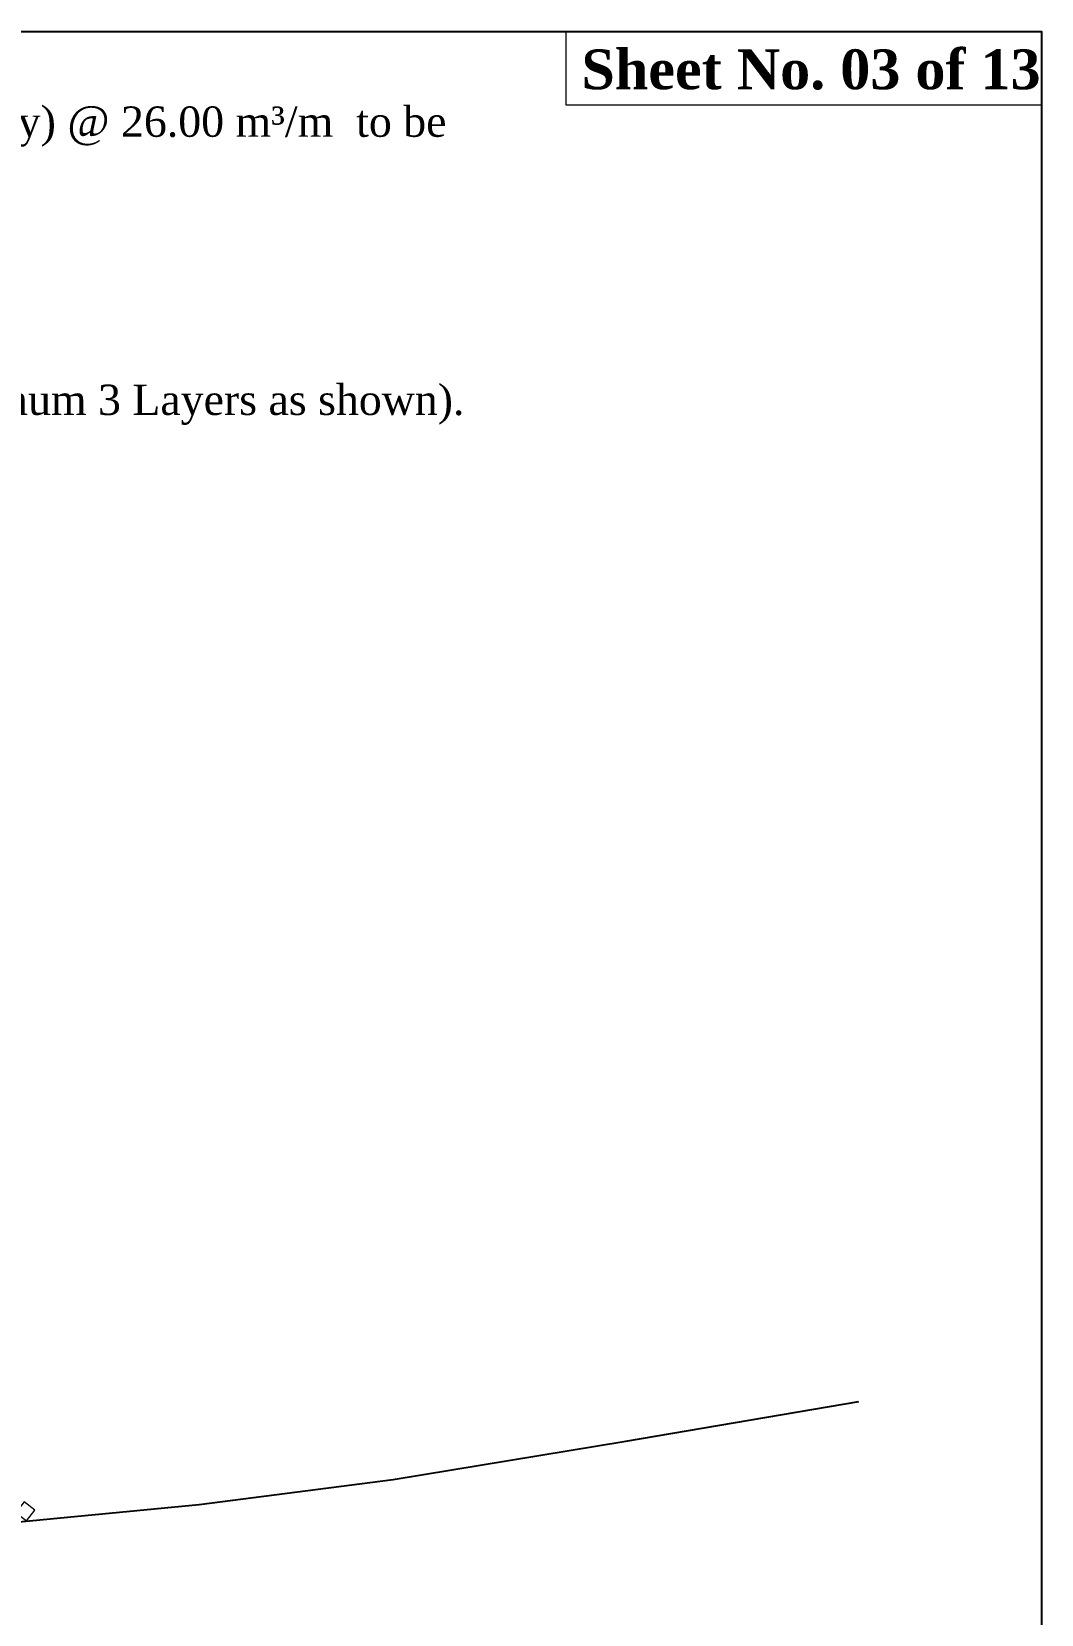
# Model space of a CAD drawing. Header units: metres. Extents: x -1354 to 3686, y -9962 to -7697.
# Drawn here: x -212.21 to -186.18, y -9553.68 to -9512.88 of the extents above; entities that cross this region are included whole.
import ezdxf

# ---------------------------------------------------------------- set-up
doc = ezdxf.new("R2010")
doc.units = ezdxf.units.M
doc.layers.add('LINE', color=7, linetype='Continuous')
doc.styles.get("Standard").update_dxf_attribs({"font": 'times.ttf'})

msp = doc.modelspace()

# ---------------------------------------------------------------- linework, layer by layer
at = {"color": 3, "linetype": 'Continuous', "lineweight": -3, "ltscale": 0.5}
msp.add_lwpolyline([(-265.88975, -9527.451325), (-263.88975, -9528.544325), (-262.88975, -9529.064325), (-261.88975, -9529.484325), (-260.88975, -9529.364325), (-259.88975, -9531.584325), (-256.88975, -9532.426325), (-254.88975, -9533.416325), (-249.88975, -9535.436325), (-243.88975, -9538.156325), (-239.88975, -9539.246325), (-235.88975, -9540.026325), (-231.88975, -9543.566325), (-227.88975, -9547.116325), (-222.88975, -9550.656325), (-217.88975, -9551.436325), (-212.88975, -9551.326325), (-207.88975, -9550.846325), (-202.88975, -9550.206325), (-196.88975, -9549.216325), (-190.88975, -9548.196325)], dxfattribs=at)
at = {"layer": 'LINE', "color": 0, "linetype": 'ByBlock', "lineweight": -3, "ltscale": 0.5}
msp.add_lwpolyline([(-304.832829, -9512.884971), (-186.182479, -9512.884971), (-186.182479, -9594.588503), (-304.832829, -9594.588503)], close=True, dxfattribs=at)
at = {"layer": 'LINE', "color": 7, "lineweight": 13, "ltscale": 0.5}
msp.add_lwpolyline([(-186.182479, -9512.884971), (-198.436683, -9512.884971), (-198.436683, -9514.770693), (-186.182479, -9514.770693)], close=True, dxfattribs=at)
at = {"layer": 'LINE', "color": 0, "linetype": 'ByBlock', "lineweight": 18, "ltscale": 0.5}
msp.add_lwpolyline([(-212.339907, -9551.26971), (-212.126264, -9550.99248), (-212.403494, -9550.778837), (-212.617137, -9551.056068), (-212.339907, -9551.26971)], dxfattribs=at)

# ---------------------------------------------------------------- texts
at = {"layer": 'LINE', "color": 7, "lineweight": 13, "ltscale": 0.5, "attachment_point": 1}
for s, insert, char_height, width in [('{\\fTimes New Roman|b1|i0|c0|p18;Sheet No. 03 of 13}', (-198.037715, -9513.342894), 1.02599024, 12.68350535), ('Assorted 2 Layers (minimum) C.C Blocks (including block at Key) @ 26.00 {\\C0;m³/m}  to be Placed / dumped at or below Working LWL  as shown. \\P450 x 450 x 450 ---------60 %\\P350 x 350 x 350 ---------40 %', (-243.459753, -9514.812862), 0.781767752, 43.00306746)]:
    msp.add_mtext(s, dxfattribs=dict(at, insert=insert, char_height=char_height, width=width))
at = {"layer": 'LINE', "color": 0, "linetype": 'ByBlock', "lineweight": -3, "ltscale": 0.5, "insert": (-243.522627, -9521.982805), "char_height": 0.78176775, "width": 44.3343089, "attachment_point": 1}
msp.add_mtext('200 Kg Sand Filled Geo-bag to be dumped @ 25.00 m³/m ({\\C7;minimum} 3 Layers as shown).', dxfattribs=at)

doc.saveas('drawing.dxf')
